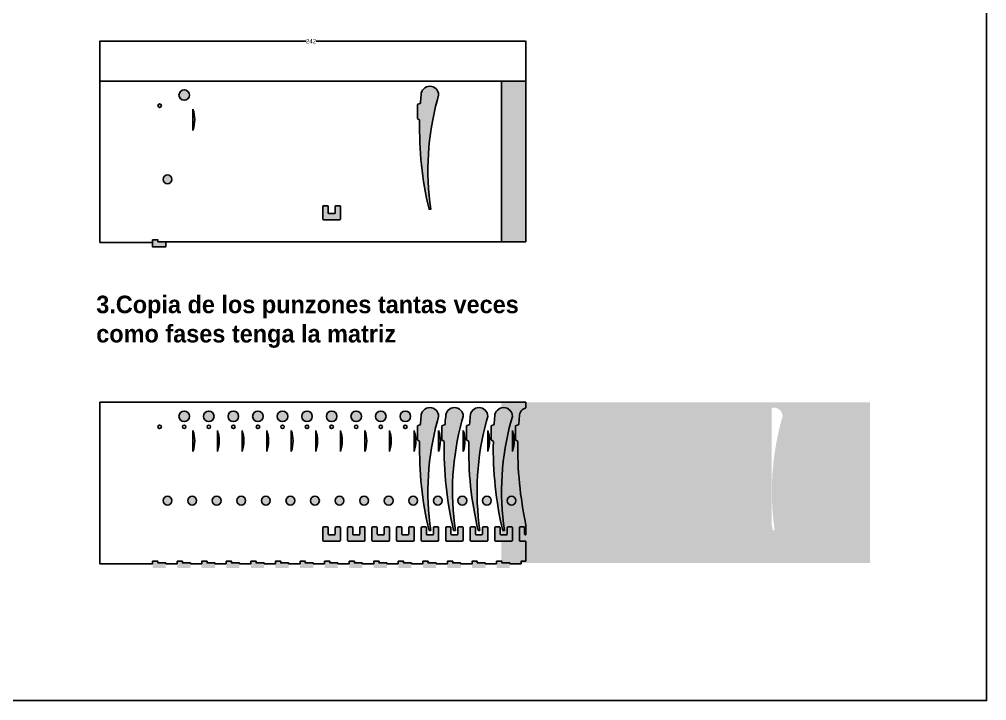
# Model space of a CAD drawing. Header units: inches. Extents: x -472 to 8667, y -613 to 163.
# Drawn here: x -29 to 523, y -613 to -225 of the extents above; entities that cross this region are included whole.
import ezdxf

# ---------------------------------------------------------------- set-up
doc = ezdxf.new("R2010")
doc.units = ezdxf.units.IN
doc.header["$MEASUREMENT"] = 0
doc.layers.add('aux', color=10, linetype='Continuous')
doc.styles.get("Standard").update_dxf_attribs({"font": 'arial.ttf'})
doc.dimstyles.get("Standard").update_dxf_attribs({"dimtxt": 0.18, "dimasz": 0.18, "dimexe": 0.18, "dimexo": 0.0625, "dimgap": 0.09, "dimtad": 0, "dimtih": 1, "dimtoh": 1, "dimdec": 4, "dimzin": 0, "dimdsep": 46, "dimtxsty": 'Standard', "dimcen": 0.09, "dimadec": 0, "dimazin": 0, "dimtfac": 1, "dimtdec": 4, "dimtofl": 0, "dimtmove": 0, "dimatfit": 3, "dimfxl": 1, "dimtolj": 1, "dimtzin": 0, "dimarcsym": 0})

# ---------------------------------------------------------------- blocks, each defined once
blk = doc.blocks.new('*D20')
at = {"color": 0, "lineweight": -2, "transparency": 16777216}
for p, q in [((17.41, -259.76), (17.41, -236.98)), ((260.16, -259.76), (260.16, -236.98)), ((17.59, -237.16), (134.83, -237.16)), ((259.98, -237.16), (140.55, -237.16))]:
    blk.add_line(p, q, dxfattribs=at)
at = {"color": 0, "transparency": 16777216}
for points in [[(17.59, -237.13), (17.59, -237.19), (17.41, -237.16)], [(259.98, -237.13), (259.98, -237.19), (260.16, -237.16)]]:
    blk.add_solid(points, dxfattribs=at)
at = {"layer": 'Defpoints', "color": 0, "transparency": 16777216}
for p in [(17.41, -237.16), (17.41, -259.82), (260.16, -259.82)]:
    blk.add_point(p, dxfattribs=at)
at = {"color": 0, "transparency": 16777216, "insert": (137.69, -237.16), "char_height": 0.18, "attachment_point": 5}
blk.add_mtext('\\A1;{\\H13.88889x;242}', dxfattribs=at)

msp = doc.modelspace()

# ---------------------------------------------------------------- hatches: boundary and pattern name
h = msp.add_hatch()
h.set_pattern_fill('ANGLE', color=256)
h.set_pattern_definition([(0, (-1e-13, -60.98339), (0, 0.275), [0.2, -0.075]), (90, (-1e-13, -60.98339), (-0.275, 2e-17), [0.2, -0.075])])
h.paths.add_polyline_path([(68.40612, -267.82291, 1), (62.40612, -267.82291, 1)])
h.paths.add_polyline_path([(70.40612, -275.8233), (70.40612, -287.8233, 0.166666667)])
h.paths.add_polyline_path([(52.40612, -273.8233, 1), (50.40612, -273.8233, 1)])
h.paths.add_polyline_path([(53.40612, -315.8233, 1), (58.40612, -315.8233, 1)])
h.paths.add_polyline_path([(54.90612, -354.27198), (54.90612, -351.3233), (50.40612, -351.3233), (50.40612, -350.3233), (47.40612, -350.3233), (47.40612, -351.8233), (47.40612, -354.27198)])
h.paths.add_polyline_path([(209.66646, -270.44007), (210.40612, -267.82291, 1), (200.40612, -267.82291, 0.005815503), (200.02341, -272.48846), (198.28169, -273.24697), (198.28169, -281.12178), (199.57768, -282.11546, 0.063595103), (204.90612, -332.82291), (205.90612, -332.82291, -0.103525568)])
h.paths.add_polyline_path([(153.90612, -338.8233, 0.414213562), (154.40612, -338.3233), (154.40612, -331.3233, 0.414213562), (153.90612, -330.8233), (151.90612, -330.8233, 0.414213562), (151.40612, -331.3233), (151.40612, -334.83823, -0.414213562), (150.90612, -335.33823), (147.90612, -335.33823, -0.414213562), (147.40612, -334.83823), (147.40612, -331.3233, 0.414213562), (146.90612, -330.8233), (144.90612, -330.8233, 0.414213562), (144.40612, -331.3233), (144.40612, -338.3233, 0.414213562), (144.90612, -338.8233)])
h.paths.add_polyline_path([(260.16386, -259.8233), (246.16386, -259.8233), (246.16386, -351.3233), (260.16386, -351.3233)])
h = msp.add_hatch()
h.set_pattern_fill('ANGLE', color=256)
h.set_pattern_definition([(0, (-6e-13, -243.98677), (0, 0.275), [0.2, -0.075]), (90, (-6e-13, -243.98677), (-0.275, 2e-17), [0.2, -0.075])])
h.paths.add_polyline_path([(68.40612, -450.82629, 1), (62.40612, -450.82629, 1)])
h.paths.add_polyline_path([(70.40612, -458.82668), (70.40612, -470.82668, 0.166666667)])
h.paths.add_polyline_path([(50.40612, -456.82668, 1), (52.40612, -456.82668, 1)])
h.paths.add_polyline_path([(53.40612, -498.82668, 1), (58.40612, -498.82668, 1)])
h.paths.add_polyline_path([(54.90612, -537.27536), (54.90612, -534.32668), (50.40612, -534.32668), (50.40612, -533.32668), (47.40612, -533.32668), (47.40612, -534.82668), (47.40612, -537.27536)])
h.paths.add_polyline_path([(209.66646, -453.44345), (210.40612, -450.82629, 1), (200.40612, -450.82629, 0.005815503), (200.02341, -455.49184), (198.28169, -456.25036), (198.28169, -464.12516), (199.57768, -465.11884, 0.063595103), (204.90612, -515.82629), (205.90612, -515.82629, -0.103525568)])
h.paths.add_polyline_path([(153.90612, -521.82668, 0.414213562), (154.40612, -521.32668), (154.40612, -514.32668, 0.414213562), (153.90612, -513.82668), (151.90612, -513.82668, 0.414213562), (151.40612, -514.32668), (151.40612, -517.84161, -0.414213562), (150.90612, -518.34161), (147.90612, -518.34161, -0.414213562), (147.40612, -517.84161), (147.40612, -514.32668, 0.414213562), (146.90612, -513.82668), (144.90612, -513.82668, 0.414213562), (144.40612, -514.32668), (144.40612, -521.32668, 0.414213562), (144.90612, -521.82668)])
h.paths.add_polyline_path([(260.16386, -442.82668), (246.16386, -442.82668), (246.16386, -534.32668), (260.16386, -534.32668)])
h = msp.add_hatch()
h.set_pattern_fill('ANGLE', color=256)
h.set_pattern_definition([(0, (14, -243.98677), (0, 0.275), [0.2, -0.075]), (90, (14, -243.98677), (-0.275, 2e-17), [0.2, -0.075])])
h.paths.add_polyline_path([(82.40612, -450.82629, 1), (76.40612, -450.82629, 1)])
h.paths.add_polyline_path([(84.40612, -458.82668), (84.40612, -470.82668, 0.166666667)])
h.paths.add_polyline_path([(64.40612, -456.82668, 1), (66.40612, -456.82668, 1)])
h.paths.add_polyline_path([(67.40612, -498.82668, 1), (72.40612, -498.82668, 1)])
h.paths.add_polyline_path([(68.90612, -537.27536), (68.90612, -534.32668), (64.40612, -534.32668), (64.40612, -533.32668), (61.40612, -533.32668), (61.40612, -534.82668), (61.40612, -537.27536)])
h.paths.add_polyline_path([(223.66646, -453.44345), (224.40612, -450.82629, 1), (214.40612, -450.82629, 0.005815503), (214.02341, -455.49184), (212.28169, -456.25036), (212.28169, -464.12516), (213.57768, -465.11884, 0.063595103), (218.90612, -515.82629), (219.90612, -515.82629, -0.103525568)])
h.paths.add_polyline_path([(167.90612, -521.82668, 0.414213562), (168.40612, -521.32668), (168.40612, -514.32668, 0.414213562), (167.90612, -513.82668), (165.90612, -513.82668, 0.414213562), (165.40612, -514.32668), (165.40612, -517.84161, -0.414213562), (164.90612, -518.34161), (161.90612, -518.34161, -0.414213562), (161.40612, -517.84161), (161.40612, -514.32668, 0.414213562), (160.90612, -513.82668), (158.90612, -513.82668, 0.414213562), (158.40612, -514.32668), (158.40612, -521.32668, 0.414213562), (158.90612, -521.82668)])
h.paths.add_polyline_path([(274.16386, -442.82668), (260.16386, -442.82668), (260.16386, -534.32668), (274.16386, -534.32668)])
h = msp.add_hatch()
h.set_pattern_fill('ANGLE', color=256)
h.set_pattern_definition([(0, (28, -243.98677), (0, 0.275), [0.2, -0.075]), (90, (28, -243.98677), (-0.275, 2e-17), [0.2, -0.075])])
h.paths.add_polyline_path([(96.40612, -450.82629, 1), (90.40612, -450.82629, 1)])
h.paths.add_polyline_path([(98.40612, -458.82668), (98.40612, -470.82668, 0.166666667)])
h.paths.add_polyline_path([(78.40612, -456.82668, 1), (80.40612, -456.82668, 1)])
h.paths.add_polyline_path([(81.40612, -498.82668, 1), (86.40612, -498.82668, 1)])
h.paths.add_polyline_path([(82.90612, -537.27536), (82.90612, -534.32668), (78.40612, -534.32668), (78.40612, -533.32668), (75.40612, -533.32668), (75.40612, -534.82668), (75.40612, -537.27536)])
h.paths.add_polyline_path([(237.66646, -453.44345), (238.40612, -450.82629, 1), (228.40612, -450.82629, 0.005815503), (228.02341, -455.49184), (226.28169, -456.25036), (226.28169, -464.12516), (227.57768, -465.11884, 0.063595103), (232.90612, -515.82629), (233.90612, -515.82629, -0.103525568)])
h.paths.add_polyline_path([(181.90612, -521.82668, 0.414213562), (182.40612, -521.32668), (182.40612, -514.32668, 0.414213562), (181.90612, -513.82668), (179.90612, -513.82668, 0.414213562), (179.40612, -514.32668), (179.40612, -517.84161, -0.414213562), (178.90612, -518.34161), (175.90612, -518.34161, -0.414213562), (175.40612, -517.84161), (175.40612, -514.32668, 0.414213562), (174.90612, -513.82668), (172.90612, -513.82668, 0.414213562), (172.40612, -514.32668), (172.40612, -521.32668, 0.414213562), (172.90612, -521.82668)])
h.paths.add_polyline_path([(288.16386, -442.82668), (274.16386, -442.82668), (274.16386, -534.32668), (288.16386, -534.32668)])
h = msp.add_hatch()
h.set_pattern_fill('ANGLE', color=256)
h.set_pattern_definition([(0, (42, -243.98677), (0, 0.275), [0.2, -0.075]), (90, (42, -243.98677), (-0.275, 2e-17), [0.2, -0.075])])
h.paths.add_polyline_path([(110.40612, -450.82629, 1), (104.40612, -450.82629, 1)])
h.paths.add_polyline_path([(112.40612, -458.82668), (112.40612, -470.82668, 0.166666667)])
h.paths.add_polyline_path([(92.40612, -456.82668, 1), (94.40612, -456.82668, 1)])
h.paths.add_polyline_path([(95.40612, -498.82668, 1), (100.40612, -498.82668, 1)])
h.paths.add_polyline_path([(96.90612, -537.27536), (96.90612, -534.32668), (92.40612, -534.32668), (92.40612, -533.32668), (89.40612, -533.32668), (89.40612, -534.82668), (89.40612, -537.27536)])
h.paths.add_polyline_path([(251.66646, -453.44345), (252.40612, -450.82629, 1), (242.40612, -450.82629, 0.005815503), (242.02341, -455.49184), (240.28169, -456.25036), (240.28169, -464.12516), (241.57768, -465.11884, 0.063595103), (246.90612, -515.82629), (247.90612, -515.82629, -0.103525568)])
h.paths.add_polyline_path([(195.90612, -521.82668, 0.414213562), (196.40612, -521.32668), (196.40612, -514.32668, 0.414213562), (195.90612, -513.82668), (193.90612, -513.82668, 0.414213562), (193.40612, -514.32668), (193.40612, -517.84161, -0.414213562), (192.90612, -518.34161), (189.90612, -518.34161, -0.414213562), (189.40612, -517.84161), (189.40612, -514.32668, 0.414213562), (188.90612, -513.82668), (186.90612, -513.82668, 0.414213562), (186.40612, -514.32668), (186.40612, -521.32668, 0.414213562), (186.90612, -521.82668)])
h.paths.add_polyline_path([(302.16386, -442.82668), (288.16386, -442.82668), (288.16386, -534.32668), (302.16386, -534.32668)])
h = msp.add_hatch()
h.set_pattern_fill('ANGLE', color=256)
h.set_pattern_definition([(0, (56, -243.98677), (0, 0.275), [0.2, -0.075]), (90, (56, -243.98677), (-0.275, 2e-17), [0.2, -0.075])])
h.paths.add_polyline_path([(124.40612, -450.82629, 1), (118.40612, -450.82629, 1)])
h.paths.add_polyline_path([(126.40612, -458.82668), (126.40612, -470.82668, 0.166666667)])
h.paths.add_polyline_path([(106.40612, -456.82668, 1), (108.40612, -456.82668, 1)])
h.paths.add_polyline_path([(109.40612, -498.82668, 1), (114.40612, -498.82668, 1)])
h.paths.add_polyline_path([(110.90612, -537.27536), (110.90612, -534.32668), (106.40612, -534.32668), (106.40612, -533.32668), (103.40612, -533.32668), (103.40612, -534.82668), (103.40612, -537.27536)])
h.paths.add_polyline_path([(265.66646, -453.44345), (266.40612, -450.82629, 1), (256.40612, -450.82629, 0.005815503), (256.02341, -455.49184), (254.28169, -456.25036), (254.28169, -464.12516), (255.57768, -465.11884, 0.063595103), (260.90612, -515.82629), (261.90612, -515.82629, -0.103525568)])
h.paths.add_polyline_path([(209.90612, -521.82668, 0.414213562), (210.40612, -521.32668), (210.40612, -514.32668, 0.414213562), (209.90612, -513.82668), (207.90612, -513.82668, 0.414213562), (207.40612, -514.32668), (207.40612, -517.84161, -0.414213562), (206.90612, -518.34161), (203.90612, -518.34161, -0.414213562), (203.40612, -517.84161), (203.40612, -514.32668, 0.414213562), (202.90612, -513.82668), (200.90612, -513.82668, 0.414213562), (200.40612, -514.32668), (200.40612, -521.32668, 0.414213562), (200.90612, -521.82668)])
h.paths.add_polyline_path([(316.16386, -442.82668), (302.16386, -442.82668), (302.16386, -534.32668), (316.16386, -534.32668)])
h = msp.add_hatch()
h.set_pattern_fill('ANGLE', color=256)
h.set_pattern_definition([(0, (70, -243.98677), (0, 0.275), [0.2, -0.075]), (90, (70, -243.98677), (-0.275, 2e-17), [0.2, -0.075])])
h.paths.add_polyline_path([(138.40612, -450.82629, 1), (132.40612, -450.82629, 1)])
h.paths.add_polyline_path([(140.40612, -458.82668), (140.40612, -470.82668, 0.166666667)])
h.paths.add_polyline_path([(120.40612, -456.82668, 1), (122.40612, -456.82668, 1)])
h.paths.add_polyline_path([(123.40612, -498.82668, 1), (128.40612, -498.82668, 1)])
h.paths.add_polyline_path([(124.90612, -537.27536), (124.90612, -534.32668), (120.40612, -534.32668), (120.40612, -533.32668), (117.40612, -533.32668), (117.40612, -534.82668), (117.40612, -537.27536)])
h.paths.add_polyline_path([(279.66646, -453.44345), (280.40612, -450.82629, 1), (270.40612, -450.82629, 0.005815503), (270.02341, -455.49184), (268.28169, -456.25036), (268.28169, -464.12516), (269.57768, -465.11884, 0.063595103), (274.90612, -515.82629), (275.90612, -515.82629, -0.103525568)])
h.paths.add_polyline_path([(223.90612, -521.82668, 0.414213562), (224.40612, -521.32668), (224.40612, -514.32668, 0.414213562), (223.90612, -513.82668), (221.90612, -513.82668, 0.414213562), (221.40612, -514.32668), (221.40612, -517.84161, -0.414213562), (220.90612, -518.34161), (217.90612, -518.34161, -0.414213562), (217.40612, -517.84161), (217.40612, -514.32668, 0.414213562), (216.90612, -513.82668), (214.90612, -513.82668, 0.414213562), (214.40612, -514.32668), (214.40612, -521.32668, 0.414213562), (214.90612, -521.82668)])
h.paths.add_polyline_path([(330.16386, -442.82668), (316.16386, -442.82668), (316.16386, -534.32668), (330.16386, -534.32668)])
h = msp.add_hatch()
h.set_pattern_fill('ANGLE', color=256)
h.set_pattern_definition([(0, (84, -243.98677), (0, 0.275), [0.2, -0.075]), (90, (84, -243.98677), (-0.275, 2e-17), [0.2, -0.075])])
h.paths.add_polyline_path([(152.40612, -450.82629, 1), (146.40612, -450.82629, 1)])
h.paths.add_polyline_path([(154.40612, -458.82668), (154.40612, -470.82668, 0.166666667)])
h.paths.add_polyline_path([(134.40612, -456.82668, 1), (136.40612, -456.82668, 1)])
h.paths.add_polyline_path([(137.40612, -498.82668, 1), (142.40612, -498.82668, 1)])
h.paths.add_polyline_path([(138.90612, -537.27536), (138.90612, -534.32668), (134.40612, -534.32668), (134.40612, -533.32668), (131.40612, -533.32668), (131.40612, -534.82668), (131.40612, -537.27536)])
h.paths.add_polyline_path([(293.66646, -453.44345), (294.40612, -450.82629, 1), (284.40612, -450.82629, 0.005815503), (284.02341, -455.49184), (282.28169, -456.25036), (282.28169, -464.12516), (283.57768, -465.11884, 0.063595103), (288.90612, -515.82629), (289.90612, -515.82629, -0.103525568)])
h.paths.add_polyline_path([(237.90612, -521.82668, 0.414213562), (238.40612, -521.32668), (238.40612, -514.32668, 0.414213562), (237.90612, -513.82668), (235.90612, -513.82668, 0.414213562), (235.40612, -514.32668), (235.40612, -517.84161, -0.414213562), (234.90612, -518.34161), (231.90612, -518.34161, -0.414213562), (231.40612, -517.84161), (231.40612, -514.32668, 0.414213562), (230.90612, -513.82668), (228.90612, -513.82668, 0.414213562), (228.40612, -514.32668), (228.40612, -521.32668, 0.414213562), (228.90612, -521.82668)])
h.paths.add_polyline_path([(344.16386, -442.82668), (330.16386, -442.82668), (330.16386, -534.32668), (344.16386, -534.32668)])
h = msp.add_hatch()
h.set_pattern_fill('ANGLE', color=256)
h.set_pattern_definition([(0, (98, -243.98677), (0, 0.275), [0.2, -0.075]), (90, (98, -243.98677), (-0.275, 2e-17), [0.2, -0.075])])
h.paths.add_polyline_path([(166.40612, -450.82629, 1), (160.40612, -450.82629, 1)])
h.paths.add_polyline_path([(168.40612, -458.82668), (168.40612, -470.82668, 0.166666667)])
h.paths.add_polyline_path([(148.40612, -456.82668, 1), (150.40612, -456.82668, 1)])
h.paths.add_polyline_path([(151.40612, -498.82668, 1), (156.40612, -498.82668, 1)])
h.paths.add_polyline_path([(152.90612, -537.27536), (152.90612, -534.32668), (148.40612, -534.32668), (148.40612, -533.32668), (145.40612, -533.32668), (145.40612, -534.82668), (145.40612, -537.27536)])
h.paths.add_polyline_path([(307.66646, -453.44345), (308.40612, -450.82629, 1), (298.40612, -450.82629, 0.005815503), (298.02341, -455.49184), (296.28169, -456.25036), (296.28169, -464.12516), (297.57768, -465.11884, 0.063595103), (302.90612, -515.82629), (303.90612, -515.82629, -0.103525568)])
h.paths.add_polyline_path([(251.90612, -521.82668, 0.414213562), (252.40612, -521.32668), (252.40612, -514.32668, 0.414213562), (251.90612, -513.82668), (249.90612, -513.82668, 0.414213562), (249.40612, -514.32668), (249.40612, -517.84161, -0.414213562), (248.90612, -518.34161), (245.90612, -518.34161, -0.414213562), (245.40612, -517.84161), (245.40612, -514.32668, 0.414213562), (244.90612, -513.82668), (242.90612, -513.82668, 0.414213562), (242.40612, -514.32668), (242.40612, -521.32668, 0.414213562), (242.90612, -521.82668)])
h.paths.add_polyline_path([(358.16386, -442.82668), (344.16386, -442.82668), (344.16386, -534.32668), (358.16386, -534.32668)])
h = msp.add_hatch()
h.set_pattern_fill('ANGLE', color=256)
h.set_pattern_definition([(0, (112, -243.98677), (0, 0.275), [0.2, -0.075]), (90, (112, -243.98677), (-0.275, 2e-17), [0.2, -0.075])])
h.paths.add_polyline_path([(180.40612, -450.82629, 1), (174.40612, -450.82629, 1)])
h.paths.add_polyline_path([(182.40612, -458.82668), (182.40612, -470.82668, 0.166666667)])
h.paths.add_polyline_path([(162.40612, -456.82668, 1), (164.40612, -456.82668, 1)])
h.paths.add_polyline_path([(165.40612, -498.82668, 1), (170.40612, -498.82668, 1)])
h.paths.add_polyline_path([(166.90612, -537.27536), (166.90612, -534.32668), (162.40612, -534.32668), (162.40612, -533.32668), (159.40612, -533.32668), (159.40612, -534.82668), (159.40612, -537.27536)])
h.paths.add_polyline_path([(321.66646, -453.44345), (322.40612, -450.82629, 1), (312.40612, -450.82629, 0.005815503), (312.02341, -455.49184), (310.28169, -456.25036), (310.28169, -464.12516), (311.57768, -465.11884, 0.063595103), (316.90612, -515.82629), (317.90612, -515.82629, -0.103525568)])
h.paths.add_polyline_path([(265.90612, -521.82668, 0.414213562), (266.40612, -521.32668), (266.40612, -514.32668, 0.414213562), (265.90612, -513.82668), (263.90612, -513.82668, 0.414213562), (263.40612, -514.32668), (263.40612, -517.84161, -0.414213562), (262.90612, -518.34161), (259.90612, -518.34161, -0.414213562), (259.40612, -517.84161), (259.40612, -514.32668, 0.414213562), (258.90612, -513.82668), (256.90612, -513.82668, 0.414213562), (256.40612, -514.32668), (256.40612, -521.32668, 0.414213562), (256.90612, -521.82668)])
h.paths.add_polyline_path([(372.16386, -442.82668), (358.16386, -442.82668), (358.16386, -534.32668), (372.16386, -534.32668)])
h = msp.add_hatch()
h.set_pattern_fill('ANGLE', color=256)
h.set_pattern_definition([(0, (126, -243.98677), (0, 0.275), [0.2, -0.075]), (90, (126, -243.98677), (-0.275, 2e-17), [0.2, -0.075])])
h.paths.add_polyline_path([(194.40612, -450.82629, 1), (188.40612, -450.82629, 1)])
h.paths.add_polyline_path([(196.40612, -458.82668), (196.40612, -470.82668, 0.166666667)])
h.paths.add_polyline_path([(176.40612, -456.82668, 1), (178.40612, -456.82668, 1)])
h.paths.add_polyline_path([(179.40612, -498.82668, 1), (184.40612, -498.82668, 1)])
h.paths.add_polyline_path([(180.90612, -537.27536), (180.90612, -534.32668), (176.40612, -534.32668), (176.40612, -533.32668), (173.40612, -533.32668), (173.40612, -534.82668), (173.40612, -537.27536)])
h.paths.add_polyline_path([(335.66646, -453.44345), (336.40612, -450.82629, 1), (326.40612, -450.82629, 0.005815503), (326.02341, -455.49184), (324.28169, -456.25036), (324.28169, -464.12516), (325.57768, -465.11884, 0.063595103), (330.90612, -515.82629), (331.90612, -515.82629, -0.103525568)])
h.paths.add_polyline_path([(279.90612, -521.82668, 0.414213562), (280.40612, -521.32668), (280.40612, -514.32668, 0.414213562), (279.90612, -513.82668), (277.90612, -513.82668, 0.414213562), (277.40612, -514.32668), (277.40612, -517.84161, -0.414213562), (276.90612, -518.34161), (273.90612, -518.34161, -0.414213562), (273.40612, -517.84161), (273.40612, -514.32668, 0.414213562), (272.90612, -513.82668), (270.90612, -513.82668, 0.414213562), (270.40612, -514.32668), (270.40612, -521.32668, 0.414213562), (270.90612, -521.82668)])
h.paths.add_polyline_path([(386.16386, -442.82668), (372.16386, -442.82668), (372.16386, -534.32668), (386.16386, -534.32668)])
h = msp.add_hatch()
h.set_pattern_fill('ANGLE', color=256)
h.set_pattern_definition([(0, (140, -243.98677), (0, 0.275), [0.2, -0.075]), (90, (140, -243.98677), (-0.275, 2e-17), [0.2, -0.075])])
h.paths.add_polyline_path([(208.40612, -450.82629, 1), (202.40612, -450.82629, 1)])
h.paths.add_polyline_path([(210.40612, -458.82668), (210.40612, -470.82668, 0.166666667)])
h.paths.add_polyline_path([(190.40612, -456.82668, 1), (192.40612, -456.82668, 1)])
h.paths.add_polyline_path([(193.40612, -498.82668, 1), (198.40612, -498.82668, 1)])
h.paths.add_polyline_path([(194.90612, -537.27536), (194.90612, -534.32668), (190.40612, -534.32668), (190.40612, -533.32668), (187.40612, -533.32668), (187.40612, -534.82668), (187.40612, -537.27536)])
h.paths.add_polyline_path([(349.66646, -453.44345), (350.40612, -450.82629, 1), (340.40612, -450.82629, 0.005815503), (340.02341, -455.49184), (338.28169, -456.25036), (338.28169, -464.12516), (339.57768, -465.11884, 0.063595103), (344.90612, -515.82629), (345.90612, -515.82629, -0.103525568)])
h.paths.add_polyline_path([(293.90612, -521.82668, 0.414213562), (294.40612, -521.32668), (294.40612, -514.32668, 0.414213562), (293.90612, -513.82668), (291.90612, -513.82668, 0.414213562), (291.40612, -514.32668), (291.40612, -517.84161, -0.414213562), (290.90612, -518.34161), (287.90612, -518.34161, -0.414213562), (287.40612, -517.84161), (287.40612, -514.32668, 0.414213562), (286.90612, -513.82668), (284.90612, -513.82668, 0.414213562), (284.40612, -514.32668), (284.40612, -521.32668, 0.414213562), (284.90612, -521.82668)])
h.paths.add_polyline_path([(400.16386, -442.82668), (386.16386, -442.82668), (386.16386, -534.32668), (400.16386, -534.32668)])
h = msp.add_hatch()
h.set_pattern_fill('ANGLE', color=256)
h.set_pattern_definition([(0, (154, -243.98677), (0, 0.275), [0.2, -0.075]), (90, (154, -243.98677), (-0.275, 2e-17), [0.2, -0.075])])
h.paths.add_polyline_path([(222.40612, -450.82629, 1), (216.40612, -450.82629, 1)])
h.paths.add_polyline_path([(224.40612, -458.82668), (224.40612, -470.82668, 0.166666667)])
h.paths.add_polyline_path([(204.40612, -456.82668, 1), (206.40612, -456.82668, 1)])
h.paths.add_polyline_path([(207.40612, -498.82668, 1), (212.40612, -498.82668, 1)])
h.paths.add_polyline_path([(208.90612, -537.27536), (208.90612, -534.32668), (204.40612, -534.32668), (204.40612, -533.32668), (201.40612, -533.32668), (201.40612, -534.82668), (201.40612, -537.27536)])
h.paths.add_polyline_path([(363.66646, -453.44345), (364.40612, -450.82629, 1), (354.40612, -450.82629, 0.005815503), (354.02341, -455.49184), (352.28169, -456.25036), (352.28169, -464.12516), (353.57768, -465.11884, 0.063595103), (358.90612, -515.82629), (359.90612, -515.82629, -0.103525568)])
h.paths.add_polyline_path([(307.90612, -521.82668, 0.414213562), (308.40612, -521.32668), (308.40612, -514.32668, 0.414213562), (307.90612, -513.82668), (305.90612, -513.82668, 0.414213562), (305.40612, -514.32668), (305.40612, -517.84161, -0.414213562), (304.90612, -518.34161), (301.90612, -518.34161, -0.414213562), (301.40612, -517.84161), (301.40612, -514.32668, 0.414213562), (300.90612, -513.82668), (298.90612, -513.82668, 0.414213562), (298.40612, -514.32668), (298.40612, -521.32668, 0.414213562), (298.90612, -521.82668)])
h.paths.add_polyline_path([(414.16386, -442.82668), (400.16386, -442.82668), (400.16386, -534.32668), (414.16386, -534.32668)])
h = msp.add_hatch()
h.set_pattern_fill('ANGLE', color=256)
h.set_pattern_definition([(0, (168, -243.98677), (0, 0.275), [0.2, -0.075]), (90, (168, -243.98677), (-0.275, 2e-17), [0.2, -0.075])])
h.paths.add_polyline_path([(236.40612, -450.82629, 1), (230.40612, -450.82629, 1)])
h.paths.add_polyline_path([(238.40612, -458.82668), (238.40612, -470.82668, 0.166666667)])
h.paths.add_polyline_path([(218.40612, -456.82668, 1), (220.40612, -456.82668, 1)])
h.paths.add_polyline_path([(221.40612, -498.82668, 1), (226.40612, -498.82668, 1)])
h.paths.add_polyline_path([(222.90612, -537.27536), (222.90612, -534.32668), (218.40612, -534.32668), (218.40612, -533.32668), (215.40612, -533.32668), (215.40612, -534.82668), (215.40612, -537.27536)])
h.paths.add_polyline_path([(377.66646, -453.44345), (378.40612, -450.82629, 1), (368.40612, -450.82629, 0.005815503), (368.02341, -455.49184), (366.28169, -456.25036), (366.28169, -464.12516), (367.57768, -465.11884, 0.063595103), (372.90612, -515.82629), (373.90612, -515.82629, -0.103525568)])
h.paths.add_polyline_path([(321.90612, -521.82668, 0.414213562), (322.40612, -521.32668), (322.40612, -514.32668, 0.414213562), (321.90612, -513.82668), (319.90612, -513.82668, 0.414213562), (319.40612, -514.32668), (319.40612, -517.84161, -0.414213562), (318.90612, -518.34161), (315.90612, -518.34161, -0.414213562), (315.40612, -517.84161), (315.40612, -514.32668, 0.414213562), (314.90612, -513.82668), (312.90612, -513.82668, 0.414213562), (312.40612, -514.32668), (312.40612, -521.32668, 0.414213562), (312.90612, -521.82668)])
h.paths.add_polyline_path([(428.16386, -442.82668), (414.16386, -442.82668), (414.16386, -534.32668), (428.16386, -534.32668)])
h = msp.add_hatch()
h.set_pattern_fill('ANGLE', color=256)
h.set_pattern_definition([(0, (182, -243.98677), (0, 0.275), [0.2, -0.075]), (90, (182, -243.98677), (-0.275, 2e-17), [0.2, -0.075])])
h.paths.add_polyline_path([(250.40612, -450.82629, 1), (244.40612, -450.82629, 1)])
h.paths.add_polyline_path([(252.40612, -458.82668), (252.40612, -470.82668, 0.166666667)])
h.paths.add_polyline_path([(232.40612, -456.82668, 1), (234.40612, -456.82668, 1)])
h.paths.add_polyline_path([(235.40612, -498.82668, 1), (240.40612, -498.82668, 1)])
h.paths.add_polyline_path([(236.90612, -537.27536), (236.90612, -534.32668), (232.40612, -534.32668), (232.40612, -533.32668), (229.40612, -533.32668), (229.40612, -534.82668), (229.40612, -537.27536)])
h.paths.add_polyline_path([(391.66646, -453.44345), (392.40612, -450.82629, 1), (382.40612, -450.82629, 0.005815503), (382.02341, -455.49184), (380.28169, -456.25036), (380.28169, -464.12516), (381.57768, -465.11884, 0.063595103), (386.90612, -515.82629), (387.90612, -515.82629, -0.103525568)])
h.paths.add_polyline_path([(335.90612, -521.82668, 0.414213562), (336.40612, -521.32668), (336.40612, -514.32668, 0.414213562), (335.90612, -513.82668), (333.90612, -513.82668, 0.414213562), (333.40612, -514.32668), (333.40612, -517.84161, -0.414213562), (332.90612, -518.34161), (329.90612, -518.34161, -0.414213562), (329.40612, -517.84161), (329.40612, -514.32668, 0.414213562), (328.90612, -513.82668), (326.90612, -513.82668, 0.414213562), (326.40612, -514.32668), (326.40612, -521.32668, 0.414213562), (326.90612, -521.82668)])
h.paths.add_polyline_path([(442.16386, -442.82668), (428.16386, -442.82668), (428.16386, -534.32668), (442.16386, -534.32668)])
h = msp.add_hatch()
h.set_pattern_fill('ANGLE', color=256)
h.set_pattern_definition([(0, (196, -243.98677), (0, 0.275), [0.2, -0.075]), (90, (196, -243.98677), (-0.275, 2e-17), [0.2, -0.075])])
h.paths.add_polyline_path([(264.40612, -450.82629, 1), (258.40612, -450.82629, 1)])
h.paths.add_polyline_path([(266.40612, -458.82668), (266.40612, -470.82668, 0.166666667)])
h.paths.add_polyline_path([(246.40612, -456.82668, 1), (248.40612, -456.82668, 1)])
h.paths.add_polyline_path([(249.40612, -498.82668, 1), (254.40612, -498.82668, 1)])
h.paths.add_polyline_path([(250.90612, -537.27536), (250.90612, -534.32668), (246.40612, -534.32668), (246.40612, -533.32668), (243.40612, -533.32668), (243.40612, -534.82668), (243.40612, -537.27536)])
h.paths.add_polyline_path([(405.66646, -453.44345), (406.40612, -450.82629, 1), (396.40612, -450.82629, 0.005815503), (396.02341, -455.49184), (394.28169, -456.25036), (394.28169, -464.12516), (395.57768, -465.11884, 0.063595103), (400.90612, -515.82629), (401.90612, -515.82629, -0.103525568)])
h.paths.add_polyline_path([(349.90612, -521.82668, 0.414213562), (350.40612, -521.32668), (350.40612, -514.32668, 0.414213562), (349.90612, -513.82668), (347.90612, -513.82668, 0.414213562), (347.40612, -514.32668), (347.40612, -517.84161, -0.414213562), (346.90612, -518.34161), (343.90612, -518.34161, -0.414213562), (343.40612, -517.84161), (343.40612, -514.32668, 0.414213562), (342.90612, -513.82668), (340.90612, -513.82668, 0.414213562), (340.40612, -514.32668), (340.40612, -521.32668, 0.414213562), (340.90612, -521.82668)])
h.paths.add_polyline_path([(456.16386, -442.82668), (442.16386, -442.82668), (442.16386, -534.32668), (456.16386, -534.32668)])

# ---------------------------------------------------------------- linework, layer by layer
for p, q in [((17.40612, -259.8233), (17.40612, -351.8233)), ((17.40612, -259.8233), (51.40612, -259.8233)), ((47.40612, -259.8233), (260.16386, -259.8233)), ((260.16386, -259.8233), (246.16386, -259.8233)), ((246.16386, -259.8233), (246.16386, -351.3233)), ((260.16386, -259.8233), (260.16386, -351.3233)), ((144.40612, -331.3233), (144.40612, -338.3233)), ((17.40612, -351.8233), (47.40612, -351.8233)), ((246.16386, -351.3233), (54.90612, -351.3233)), ((246.16386, -351.3233), (260.16386, -351.3233)), ((47.40612, -442.82668), (17.40612, -442.82668)), ((17.40612, -442.82668), (17.40612, -534.82668)), ((17.40612, -442.82668), (62.40612, -442.82668)), ((17.40612, -442.82668), (51.40612, -442.82668)), ((47.40612, -442.82668), (260.16386, -442.82668)), ((246.16386, -442.82668), (260.16386, -442.82668)), ((247.40612, -442.82668), (260.16386, -442.82668)), ((260.16386, -442.82668), (260.16386, -445.98307)), ((209.66646, -453.44345), (210.40612, -450.82629)), ((223.66646, -453.44345), (224.40612, -450.82629)), ((237.66646, -453.44345), (238.40612, -450.82629)), ((251.66646, -453.44345), (252.40612, -450.82629)), ((200.02341, -455.49184), (198.28169, -456.25036)), ((198.28169, -456.25036), (198.28169, -464.12516)), ((214.02341, -455.49184), (212.28169, -456.25036)), ((212.28169, -456.25036), (212.28169, -464.12516)), ((228.02341, -455.49184), (226.28169, -456.25036)), ((226.28169, -456.25036), (226.28169, -464.12516)), ((242.02341, -455.49184), (240.28169, -456.25036)), ((240.28169, -456.25036), (240.28169, -464.12516)), ((256.02341, -455.49184), (254.28169, -456.25036)), ((254.28169, -456.25036), (254.28169, -464.12516)), ((70.40612, -458.82668), (70.40612, -470.82668)), ((84.40612, -458.82668), (84.40612, -470.82668)), ((98.40612, -458.82668), (98.40612, -470.82668)), ((112.40612, -458.82668), (112.40612, -470.82668)), ((126.40612, -458.82668), (126.40612, -470.82668)), ((140.40612, -458.82668), (140.40612, -470.82668)), ((154.40612, -458.82668), (154.40612, -470.82668)), ((168.40612, -458.82668), (168.40612, -470.82668)), ((182.40612, -458.82668), (182.40612, -470.82668)), ((196.40612, -458.82668), (196.40612, -470.82668)), ((210.40612, -458.82668), (210.40612, -470.82668)), ((224.40612, -458.82668), (224.40612, -470.82668)), ((238.40612, -458.82668), (238.40612, -470.82668)), ((252.40612, -458.82668), (252.40612, -470.82668)), ((198.28169, -464.12516), (199.57768, -465.11884)), ((212.28169, -464.12516), (213.57768, -465.11884)), ((226.28169, -464.12516), (227.57768, -465.11884)), ((240.28169, -464.12516), (241.57768, -465.11884)), ((254.28169, -464.12516), (255.57768, -465.11884)), ((260.16386, -512.55908), (260.16386, -518.34161)), ((144.40612, -514.32668), (144.40612, -521.32668)), ((144.90612, -513.82668), (146.90612, -513.82668)), ((147.40612, -514.32668), (147.40612, -517.84161)), ((151.40612, -514.32668), (151.40612, -517.84161)), ((153.90612, -513.82668), (151.90612, -513.82668)), ((154.40612, -521.32668), (154.40612, -514.32668)), ((158.40612, -514.32668), (158.40612, -521.32668)), ((158.90612, -513.82668), (160.90612, -513.82668)), ((161.40612, -514.32668), (161.40612, -517.84161)), ((165.40612, -514.32668), (165.40612, -517.84161)), ((167.90612, -513.82668), (165.90612, -513.82668)), ((168.40612, -521.32668), (168.40612, -514.32668)), ((172.40612, -514.32668), (172.40612, -521.32668)), ((172.90612, -513.82668), (174.90612, -513.82668)), ((175.40612, -514.32668), (175.40612, -517.84161)), ((179.40612, -514.32668), (179.40612, -517.84161)), ((181.90612, -513.82668), (179.90612, -513.82668)), ((182.40612, -521.32668), (182.40612, -514.32668)), ((186.40612, -514.32668), (186.40612, -521.32668)), ((186.90612, -513.82668), (188.90612, -513.82668)), ((189.40612, -514.32668), (189.40612, -517.84161)), ((193.40612, -514.32668), (193.40612, -517.84161)), ((195.90612, -513.82668), (193.90612, -513.82668)), ((196.40612, -521.32668), (196.40612, -514.32668)), ((200.40612, -514.32668), (200.40612, -521.32668)), ((200.90612, -513.82668), (202.90612, -513.82668)), ((203.40612, -514.32668), (203.40612, -517.84161)), ((204.90612, -515.82629), (205.90612, -515.82629)), ((207.40612, -514.32668), (207.40612, -517.84161)), ((209.90612, -513.82668), (207.90612, -513.82668)), ((210.40612, -521.32668), (210.40612, -514.32668)), ((214.40612, -514.32668), (214.40612, -521.32668)), ((214.90612, -513.82668), (216.90612, -513.82668)), ((217.40612, -514.32668), (217.40612, -517.84161)), ((218.90612, -515.82629), (219.90612, -515.82629)), ((221.40612, -514.32668), (221.40612, -517.84161)), ((223.90612, -513.82668), (221.90612, -513.82668)), ((224.40612, -521.32668), (224.40612, -514.32668)), ((228.40612, -514.32668), (228.40612, -521.32668)), ((228.90612, -513.82668), (230.90612, -513.82668)), ((231.40612, -514.32668), (231.40612, -517.84161)), ((232.90612, -515.82629), (233.90612, -515.82629)), ((235.40612, -514.32668), (235.40612, -517.84161)), ((237.90612, -513.82668), (235.90612, -513.82668)), ((238.40612, -521.32668), (238.40612, -514.32668)), ((242.40612, -514.32668), (242.40612, -521.32668)), ((242.90612, -513.82668), (244.90612, -513.82668)), ((245.40612, -514.32668), (245.40612, -517.84161)), ((246.90612, -515.82629), (247.90612, -515.82629)), ((249.40612, -514.32668), (249.40612, -517.84161)), ((251.90612, -513.82668), (249.90612, -513.82668)), ((252.40612, -521.32668), (252.40612, -514.32668)), ((256.40612, -514.32668), (256.40612, -521.32668)), ((256.90612, -513.82668), (258.90612, -513.82668)), ((259.40612, -514.32668), (259.40612, -517.84161)), ((144.90612, -521.82668), (153.90612, -521.82668)), ((147.90612, -518.34161), (150.90612, -518.34161)), ((151.3229, -518.34161), (151.40612, -518.34161)), ((158.90612, -521.82668), (167.90612, -521.82668)), ((161.90612, -518.34161), (164.90612, -518.34161)), ((165.3229, -518.34161), (165.40612, -518.34161)), ((172.90612, -521.82668), (181.90612, -521.82668)), ((175.90612, -518.34161), (178.90612, -518.34161)), ((179.3229, -518.34161), (179.40612, -518.34161)), ((186.90612, -521.82668), (195.90612, -521.82668)), ((189.90612, -518.34161), (192.90612, -518.34161)), ((193.3229, -518.34161), (193.40612, -518.34161)), ((200.90612, -521.82668), (209.90612, -521.82668)), ((203.90612, -518.34161), (206.90612, -518.34161)), ((207.3229, -518.34161), (207.40612, -518.34161)), ((214.90612, -521.82668), (223.90612, -521.82668)), ((217.90612, -518.34161), (220.90612, -518.34161)), ((221.3229, -518.34161), (221.40612, -518.34161)), ((228.90612, -521.82668), (237.90612, -521.82668)), ((231.90612, -518.34161), (234.90612, -518.34161)), ((235.3229, -518.34161), (235.40612, -518.34161)), ((242.90612, -521.82668), (251.90612, -521.82668)), ((245.90612, -518.34161), (248.90612, -518.34161)), ((249.3229, -518.34161), (249.40612, -518.34161)), ((256.90612, -521.82668), (259.44785, -521.82668)), ((260.16386, -521.82668), (259.44785, -521.82668)), ((259.90612, -518.34161), (260.16386, -518.34161)), ((260.16386, -521.82668), (260.16386, -533.32668)), ((17.40612, -534.82668), (47.40612, -534.82668)), ((54.90612, -534.82668), (61.40612, -534.82668)), ((68.90612, -534.82668), (75.40612, -534.82668)), ((82.90612, -534.82668), (89.40612, -534.82668)), ((96.90612, -534.82668), (103.40612, -534.82668)), ((110.90612, -534.82668), (117.40612, -534.82668)), ((124.90612, -534.82668), (131.40612, -534.82668)), ((138.90612, -534.82668), (145.40612, -534.82668)), ((152.90612, -534.82668), (159.40612, -534.82668)), ((166.90612, -534.82668), (173.40612, -534.82668)), ((180.90612, -534.82668), (187.40612, -534.82668)), ((194.90612, -534.82668), (201.40612, -534.82668)), ((208.90612, -534.82668), (215.40612, -534.82668)), ((222.90612, -534.82668), (229.40612, -534.82668)), ((236.90612, -534.82668), (243.40612, -534.82668)), ((250.90612, -534.82668), (257.40612, -534.82668))]:
    msp.add_line(p, q)
for points in [[(-472.27702, 163.32396), (522.68313, 163.32396), (522.68313, -612.73495), (-472.27702, -612.73495)], [(54.90612, -351.3233), (50.40612, -351.3233), (50.40612, -350.3233), (47.40612, -350.3233), (47.40612, -351.8233), (47.40612, -354.27198), (54.90612, -354.27198)]]:
    msp.add_lwpolyline(points, close=True)
for points in [[(209.66646, -270.44007), (210.40612, -267.82291, 1), (200.40612, -267.82291, 0.005815503), (200.02341, -272.48846), (198.28169, -273.24697), (198.28169, -281.12178), (199.57768, -282.11546, 0.063595103), (204.90612, -332.82291), (205.90612, -332.82291, -0.103525568)], [(70.40612, -275.8233), (70.40612, -287.8233, 0.166666667)], [(154.40612, -331.3233, 0.414213562), (153.90612, -330.8233), (151.90612, -330.8233, 0.414213562), (151.40612, -331.3233), (151.40612, -334.83823, -0.414213562), (150.90612, -335.33823), (147.90612, -335.33823, -0.414213562), (147.40612, -334.83823), (147.40612, -331.3233, 0.414213562), (146.90612, -330.8233), (144.90612, -330.8233, 0.414213562), (144.40612, -331.3233), (144.40612, -338.3233, 0.414213562), (144.90612, -338.8233), (153.90612, -338.8233, 0.414213562), (154.40612, -338.3233)]]:
    msp.add_lwpolyline(points, format="xyb", close=True)
for points in [[(54.90612, -534.82668), (54.90612, -534.32668), (50.40612, -534.32668), (50.40612, -533.32668), (47.40612, -533.32668), (47.40612, -534.82668)], [(68.90612, -534.82668), (68.90612, -534.32668), (64.40612, -534.32668), (64.40612, -533.32668), (61.40612, -533.32668), (61.40612, -534.82668)], [(82.90612, -534.82668), (82.90612, -534.32668), (78.40612, -534.32668), (78.40612, -533.32668), (75.40612, -533.32668), (75.40612, -534.82668)], [(96.90612, -534.82668), (96.90612, -534.32668), (92.40612, -534.32668), (92.40612, -533.32668), (89.40612, -533.32668), (89.40612, -534.82668)], [(110.90612, -534.82668), (110.90612, -534.32668), (106.40612, -534.32668), (106.40612, -533.32668), (103.40612, -533.32668), (103.40612, -534.82668)], [(124.90612, -534.82668), (124.90612, -534.32668), (120.40612, -534.32668), (120.40612, -533.32668), (117.40612, -533.32668), (117.40612, -534.82668)], [(138.90612, -534.82668), (138.90612, -534.32668), (134.40612, -534.32668), (134.40612, -533.32668), (131.40612, -533.32668), (131.40612, -534.82668)], [(152.90612, -534.82668), (152.90612, -534.32668), (148.40612, -534.32668), (148.40612, -533.32668), (145.40612, -533.32668), (145.40612, -534.82668)], [(166.90612, -534.82668), (166.90612, -534.32668), (162.40612, -534.32668), (162.40612, -533.32668), (159.40612, -533.32668), (159.40612, -534.82668)], [(180.90612, -534.82668), (180.90612, -534.32668), (176.40612, -534.32668), (176.40612, -533.32668), (173.40612, -533.32668), (173.40612, -534.82668)], [(194.90612, -534.82668), (194.90612, -534.32668), (190.40612, -534.32668), (190.40612, -533.32668), (187.40612, -533.32668), (187.40612, -534.82668)], [(208.90612, -534.82668), (208.90612, -534.32668), (204.40612, -534.32668), (204.40612, -533.32668), (201.40612, -533.32668), (201.40612, -534.82668)], [(222.90612, -534.82668), (222.90612, -534.32668), (218.40612, -534.32668), (218.40612, -533.32668), (215.40612, -533.32668), (215.40612, -534.82668)], [(236.90612, -534.82668), (236.90612, -534.32668), (232.40612, -534.32668), (232.40612, -533.32668), (229.40612, -533.32668), (229.40612, -534.82668)], [(250.90612, -534.82668), (250.90612, -534.32668), (246.40612, -534.32668), (246.40612, -533.32668), (243.40612, -533.32668), (243.40612, -534.82668)], [(260.16386, -533.32668), (257.40612, -533.32668), (257.40612, -534.82668)]]:
    msp.add_lwpolyline(points)
for centre, radius in [((65.40612, -267.82291), 3), ((51.40612, -273.8233), 1), ((55.90612, -315.8233), 2.5), ((65.40612, -450.82629), 3), ((79.40612, -450.82629), 3), ((93.40612, -450.82629), 3), ((107.40612, -450.82629), 3), ((121.40612, -450.82629), 3), ((135.40612, -450.82629), 3), ((149.40612, -450.82629), 3), ((163.40612, -450.82629), 3), ((177.40612, -450.82629), 3), ((191.40612, -450.82629), 3), ((51.40612, -456.82668), 1), ((65.40612, -456.82668), 1), ((79.40612, -456.82668), 1), ((93.40612, -456.82668), 1), ((107.40612, -456.82668), 1), ((121.40612, -456.82668), 1), ((135.40612, -456.82668), 1), ((149.40612, -456.82668), 1), ((163.40612, -456.82668), 1), ((177.40612, -456.82668), 1), ((191.40612, -456.82668), 1), ((55.90612, -498.82668), 2.5), ((69.90612, -498.82668), 2.5), ((83.90612, -498.82668), 2.5), ((97.90612, -498.82668), 2.5), ((111.90612, -498.82668), 2.5), ((125.90612, -498.82668), 2.5), ((139.90612, -498.82668), 2.5), ((153.90612, -498.82668), 2.5), ((167.90612, -498.82668), 2.5), ((181.90612, -498.82668), 2.5), ((195.90612, -498.82668), 2.5), ((209.90612, -498.82668), 2.5), ((223.90612, -498.82668), 2.5), ((237.90612, -498.82668), 2.5), ((251.90612, -498.82668), 2.5)]:
    msp.add_circle(centre, radius)
for centre, radius, start, end in [((205.40612, -450.82629), 5, 0, 180), ((219.40612, -450.82629), 5, 0, 180), ((233.40612, -450.82629), 5, 0, 180), ((247.40612, -450.82629), 5, 0, 180), ((261.40612, -450.82629), 5, 104.3859213, 180), ((400.77282, -469.61052), 201.24528, 174.6442174, 175.9770174), ((414.77282, -469.61052), 201.24528, 174.6442174, 175.9770174), ((428.77282, -469.61052), 201.24528, 174.6442174, 175.9770174), ((442.77282, -469.61052), 201.24528, 174.6442174, 175.9770174), ((456.77282, -469.61052), 201.24528, 174.6442174, 175.9770174), ((356.81772, -493.61825), 152.5369, 164.7294299, 188.3715206), ((370.81772, -493.61825), 152.5369, 164.7294299, 188.3715206), ((384.81772, -493.61825), 152.5369, 164.7294299, 188.3715206), ((398.81772, -493.61825), 152.5369, 164.7294299, 188.3715206), ((52.90612, -464.82668), 18.5, 341.0753556, 18.9246444), ((66.90612, -464.82668), 18.5, 341.0753556, 18.9246444), ((80.90612, -464.82668), 18.5, 341.0753556, 18.9246444), ((94.90612, -464.82668), 18.5, 341.0753556, 18.9246444), ((108.90612, -464.82668), 18.5, 341.0753556, 18.9246444), ((122.90612, -464.82668), 18.5, 341.0753556, 18.9246444), ((136.90612, -464.82668), 18.5, 341.0753556, 18.9246444), ((150.90612, -464.82668), 18.5, 341.0753556, 18.9246444), ((164.90612, -464.82668), 18.5, 341.0753556, 18.9246444), ((178.90612, -464.82668), 18.5, 341.0753556, 18.9246444), ((192.90612, -464.82668), 18.5, 341.0753556, 18.9246444), ((206.90612, -464.82668), 18.5, 341.0753556, 18.9246444), ((220.90612, -464.82668), 18.5, 341.0753556, 18.9246444), ((234.90612, -464.82668), 18.5, 341.0753556, 18.9246444), ((400.77282, -469.61052), 201.24528, 178.7210834, 193.2764062), ((414.77282, -469.61052), 201.24528, 178.7210834, 193.2764062), ((428.77282, -469.61052), 201.24528, 178.7210834, 193.2764062), ((442.77282, -469.61052), 201.24528, 178.7210834, 193.2764062), ((456.77282, -469.61052), 201.24528, 178.7210834, 192.3224968), ((144.90612, -514.32668), 0.5, 90, 180), ((146.90612, -514.32668), 0.5, 0, 90), ((147.90612, -517.84161), 0.5, 180, 270), ((150.90612, -517.84161), 0.5, 270, 0), ((151.90612, -514.32668), 0.5, 90, 180), ((153.90612, -514.32668), 0.5, 0, 90), ((158.90612, -514.32668), 0.5, 90, 180), ((160.90612, -514.32668), 0.5, 0, 90), ((161.90612, -517.84161), 0.5, 180, 270), ((164.90612, -517.84161), 0.5, 270, 0), ((165.90612, -514.32668), 0.5, 90, 180), ((167.90612, -514.32668), 0.5, 0, 90), ((172.90612, -514.32668), 0.5, 90, 180), ((174.90612, -514.32668), 0.5, 0, 90), ((175.90612, -517.84161), 0.5, 180, 270), ((178.90612, -517.84161), 0.5, 270, 0), ((179.90612, -514.32668), 0.5, 90, 180), ((181.90612, -514.32668), 0.5, 0, 90), ((186.90612, -514.32668), 0.5, 90, 180), ((188.90612, -514.32668), 0.5, 0, 90), ((189.90612, -517.84161), 0.5, 180, 270), ((192.90612, -517.84161), 0.5, 270, 0), ((193.90612, -514.32668), 0.5, 90, 180), ((195.90612, -514.32668), 0.5, 0, 90), ((200.90612, -514.32668), 0.5, 90, 180), ((202.90612, -514.32668), 0.5, 0, 90), ((203.90612, -517.84161), 0.5, 180, 270), ((206.90612, -517.84161), 0.5, 270, 0), ((207.90612, -514.32668), 0.5, 90, 180), ((209.90612, -514.32668), 0.5, 0, 90), ((214.90612, -514.32668), 0.5, 90, 180), ((216.90612, -514.32668), 0.5, 0, 90), ((217.90612, -517.84161), 0.5, 180, 270), ((220.90612, -517.84161), 0.5, 270, 0), ((221.90612, -514.32668), 0.5, 90, 180), ((223.90612, -514.32668), 0.5, 0, 90), ((228.90612, -514.32668), 0.5, 90, 180), ((230.90612, -514.32668), 0.5, 0, 90), ((231.90612, -517.84161), 0.5, 180, 270), ((234.90612, -517.84161), 0.5, 270, 0), ((235.90612, -514.32668), 0.5, 90, 180), ((237.90612, -514.32668), 0.5, 0, 90), ((242.90612, -514.32668), 0.5, 90, 180), ((244.90612, -514.32668), 0.5, 0, 90), ((245.90612, -517.84161), 0.5, 180, 270), ((248.90612, -517.84161), 0.5, 270, 0), ((249.90612, -514.32668), 0.5, 90, 180), ((251.90612, -514.32668), 0.5, 0, 90), ((256.90612, -514.32668), 0.5, 90, 180), ((258.90612, -514.32668), 0.5, 0, 90), ((259.90612, -517.84161), 0.5, 180, 270), ((144.90612, -521.32668), 0.5, 180, 270), ((153.90612, -521.32668), 0.5, 270, 0), ((158.90612, -521.32668), 0.5, 180, 270), ((167.90612, -521.32668), 0.5, 270, 0), ((172.90612, -521.32668), 0.5, 180, 270), ((181.90612, -521.32668), 0.5, 270, 0), ((186.90612, -521.32668), 0.5, 180, 270), ((195.90612, -521.32668), 0.5, 270, 0), ((200.90612, -521.32668), 0.5, 180, 270), ((209.90612, -521.32668), 0.5, 270, 0), ((214.90612, -521.32668), 0.5, 180, 270), ((223.90612, -521.32668), 0.5, 270, 0), ((228.90612, -521.32668), 0.5, 180, 270), ((237.90612, -521.32668), 0.5, 270, 0), ((242.90612, -521.32668), 0.5, 180, 270), ((251.90612, -521.32668), 0.5, 270, 0), ((256.90612, -521.32668), 0.5, 180, 270)]:
    msp.add_arc(centre, radius, start, end)

# ---------------------------------------------------------------- texts
at = {"layer": 'aux', "insert": (15.28248, -382.06417), "char_height": 10, "attachment_point": 1}
msp.add_mtext_dynamic_manual_height_columns('{\\fMiriam|b1|i0|c0|p34;3.Copia de los punzones tantas veces \\Pcomo fases tenga la matriz}', width=398.5536515, gutter_width=12.5, heights=[87.36663], dxfattribs=at)

# ---------------------------------------------------------------- dimensions: what is measured, and where the dimension line sits
dim = msp.add_linear_dim(base=(17.40612, -237.15953), p1=(260.16386, -259.8233), p2=(17.40612, -259.8233), text='{\\H13.88889x;242}', dimstyle='Standard')
dim.commit()
dim.dimension.update_dxf_attribs({"geometry": '*D20', "text_midpoint": (137.6865, -237.15953), "dimtype": 160})

doc.saveas('drawing.dxf')
